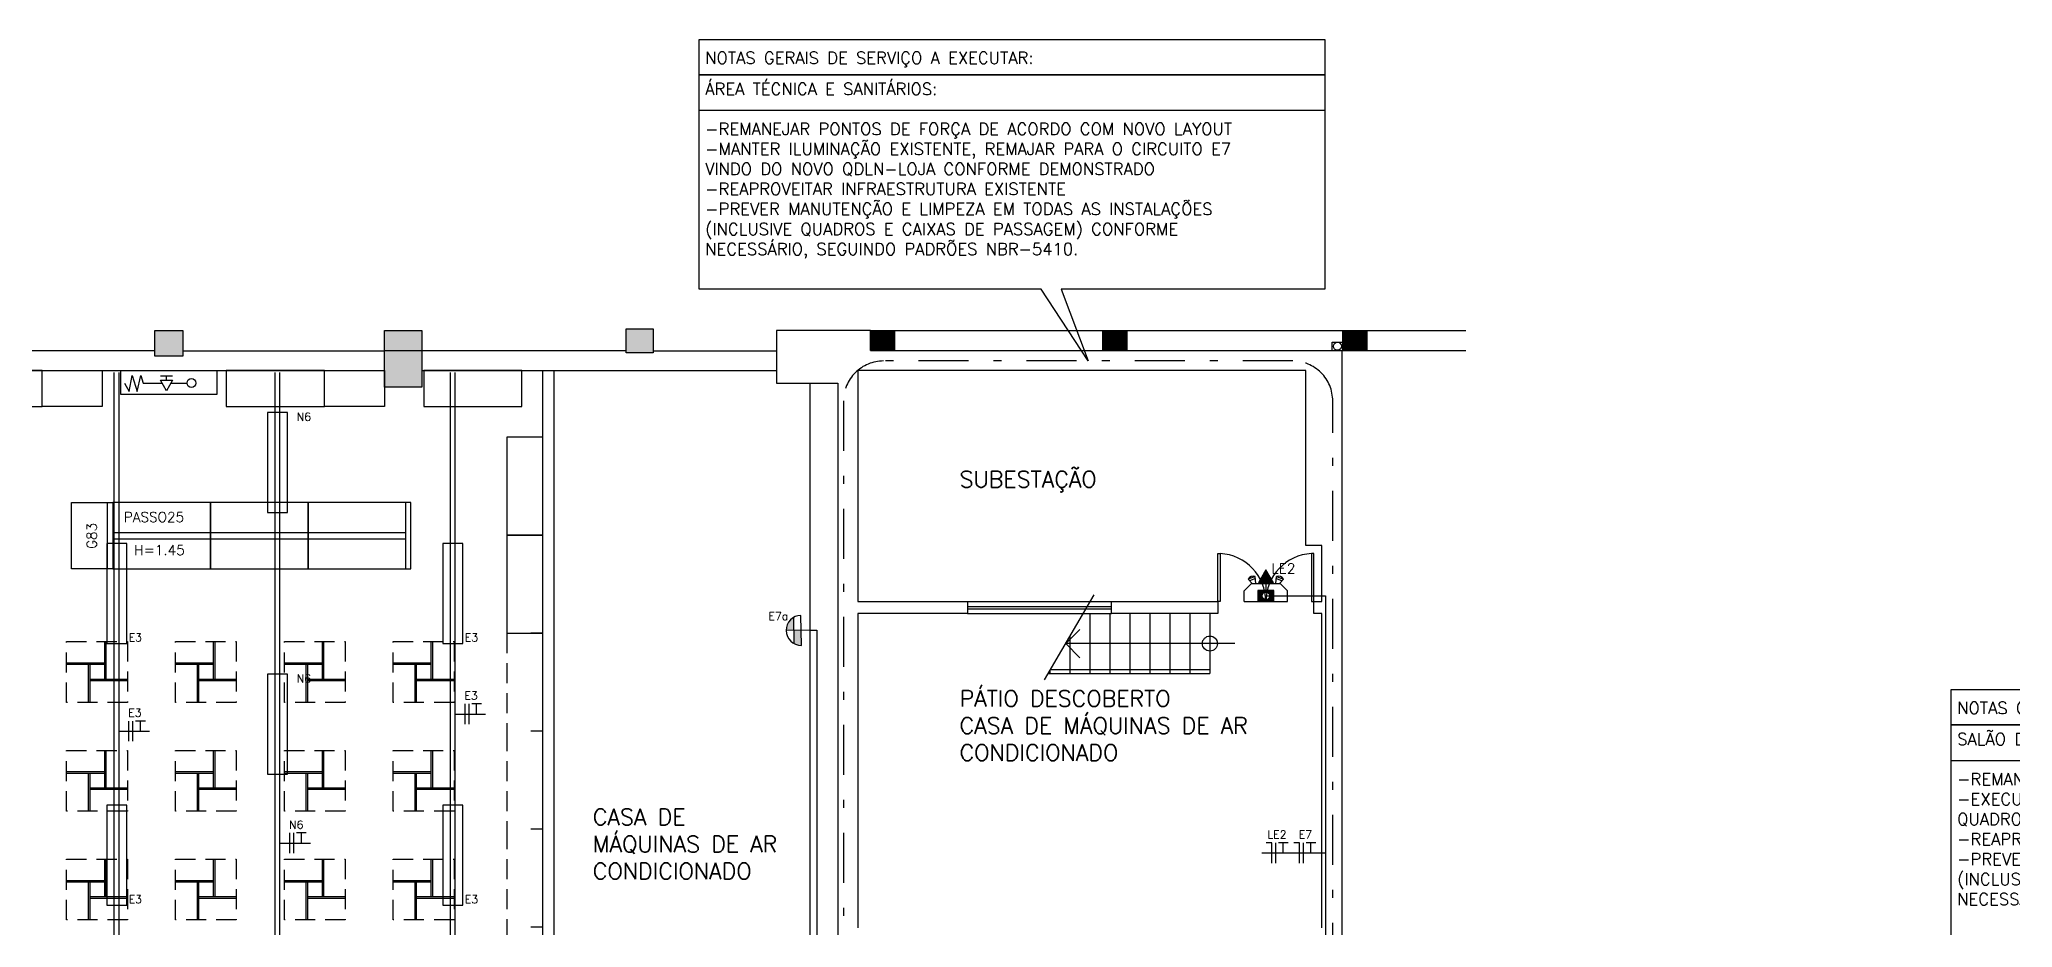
# Model space of a CAD drawing. Header units: metres. Extents: x -367 to 368, y -238 to 226.
# Drawn here: x 227.97 to 252.62, y 215.2 to 226.31 of the extents above; entities that cross this region are included whole.
import ezdxf
from ezdxf.enums import TextEntityAlignment as Align

# ---------------------------------------------------------------- set-up
doc = ezdxf.new("R2010")
doc.units = ezdxf.units.M
for name, pattern in [('BUR_BASE_R00$0$LA_BUR_CORTECC_R00$0$DASHDOT2', [0.5, 0.25, -0.125, 0, -0.125]), ('CONTINOUS', [0]), ('CONTINU', [0]), ('LA_BAU_BASES GERAIS_R00$0$LA_BAU_MERC_R01$0$HIDDEN', [0.375, 0.25, -0.125])]:
    doc.linetypes.add(name, pattern=pattern)
for name, color, linetype in [('A-SIMBELET', 10, 'Continuous'), ('ELE-ELÉTRICA', 160, 'Continuous'), ('ELETRODUTO', 3, 'Continuous'), ('FOLHA', 2, 'Continuous'), ('INCENDIO', 10, 'CONTINOUS'), ('LA_BAU_BASES GERAIS_R00$0$base', 253, 'Continuous'), ('LA_BAU_LUM TÉRREO_R02$0$ARQ-HAC-251', 251, 'Continuous'), ('LA_BAU_LUM TÉRREO_R02$0$ARQ-LUM', 2, 'Continuous')]:
    doc.layers.add(name, color=color, linetype=linetype)
doc.styles.add('LA_BAU_BASES GERAIS_R00$0$LA_BAU_MERC_R01$0$R40-125-RS', font='romans.shx', dxfattribs={"height": 0.1248})
doc.styles.add('LA_BAU_BASES GERAIS_R00$0$LA_BAU_MERC_R01$0$RS80', font='ROMANS', dxfattribs={"height": 0.18})
doc.styles.add('LA_BAU_BASES GERAIS_R00$0$R60-125-RS', font='romans.shx', dxfattribs={"height": 0.19})
doc.styles.add('LA_BAU_BASES GERAIS_R00$0$R80-100-RS', font='romans.shx', dxfattribs={"height": 0.203})
doc.styles.get("Standard").update_dxf_attribs({"font": 'romans.shx'})

# ---------------------------------------------------------------- blocks, each defined once
blk = doc.blocks.new('LA_BAU_BASES GERAIS_R00$0$LA_BAU_ALVENARIA TÉRREO_R01$0$JAN')
for p, q in [((0, -0.06), (1, -0.06)), ((0, -0.09), (1, -0.09))]:
    blk.add_line(p, q)
blk = doc.blocks.new('LA_BAU_BASES GERAIS_R00$0$LA_BAU_ALVENARIA TÉRREO_R01')
at = {"layer": 'LA_BAU_BASES GERAIS_R00$0$base', "linetype": 'Continuous'}
h = blk.add_hatch(color=256, dxfattribs=at)
h.dxf.hatch_style = 1
h.paths.add_polyline_path([(229.76, 222.67), (229.41, 222.67), (229.41, 222.35), (229.76, 222.35)])
h = blk.add_hatch(color=256, dxfattribs=at)
h.dxf.hatch_style = 1
h.paths.add_polyline_path([(232.75, 222.67), (232.28, 222.67), (232.28, 222.42), (232.75, 222.42)])
h = blk.add_hatch(color=256, dxfattribs=at)
h.dxf.hatch_style = 1
h.paths.add_polyline_path([(235.64, 222.69), (235.3, 222.69), (235.3, 222.39), (235.64, 222.39)])
h = blk.add_hatch(color=256, dxfattribs=at)
h.dxf.hatch_style = 1
h.paths.add_polyline_path([(238.655, 222.67), (238.355, 222.67), (238.355, 222.42), (238.655, 222.42)])
h = blk.add_hatch(color=256, dxfattribs=at)
h.dxf.hatch_style = 1
h.paths.add_polyline_path([(241.555, 222.67), (241.255, 222.67), (241.255, 222.42), (241.555, 222.42)])
h = blk.add_hatch(color=256, dxfattribs=at)
h.dxf.hatch_style = 1
h.paths.add_polyline_path([(244.555, 222.67), (244.255, 222.67), (244.255, 222.42), (244.555, 222.42)])
h = blk.add_hatch(color=256, dxfattribs=at)
h.dxf.hatch_style = 1
h.paths.add_polyline_path([(232.75, 222.42), (232.28, 222.42), (232.28, 221.96), (232.75, 221.96)])
for p, q in [((232.28, 222.67), (232.75, 222.67)), ((232.28, 221.96), (232.28, 222.67)), ((232.75, 222.67), (232.75, 221.96)), ((238.355, 222.67), (237.18, 222.67)), ((237.18, 222.67), (237.18, 222.01)), ((238.355, 222.67), (238.655, 222.67)), ((238.355, 222.42), (238.355, 222.67)), ((238.655, 222.67), (244.28, 222.67)), ((238.655, 222.67), (238.655, 222.42)), ((241.255, 222.67), (241.555, 222.67)), ((241.255, 222.42), (241.255, 222.67)), ((241.555, 222.67), (241.555, 222.42)), ((244.255, 222.67), (244.555, 222.67)), ((244.255, 222.42), (244.255, 222.67)), ((244.53, 222.67), (245.793, 222.67)), ((244.555, 222.67), (244.555, 222.42)), ((229.41, 222.415), (226.78, 222.415)), ((229.76, 222.415), (232.28, 222.415)), ((232.28, 222.42), (232.75, 222.42)), ((235.3, 222.415), (232.75, 222.415)), ((235.64, 222.415), (237.18, 222.415)), ((238.355, 222.42), (244.245, 222.42)), ((244.245, 222.42), (244.245, 210.9)), ((244.245, 222.42), (245.793, 222.42)), ((226.78, 222.17), (232.28, 222.17)), ((232.75, 222.17), (237.18, 222.17)), ((243.795, 222.17), (238.195, 222.17)), ((238.195, 222.17), (238.195, 219.28)), ((243.795, 219.98), (243.795, 222.17)), ((229.031, 222.011), (229.092, 221.905)), ((229.092, 221.905), (229.129, 222.107)), ((229.129, 222.107), (229.189, 221.905)), ((229.189, 221.905), (229.238, 222.107)), ((229.238, 222.107), (229.268, 222.012)), ((229.268, 222.012), (229.501, 222.012)), ((229.481, 222.102), (229.632, 222.102)), ((229.556, 222.047), (229.556, 222.102)), ((229.611, 222.012), (229.814, 222.012)), ((232.75, 221.96), (232.28, 221.96)), ((237.18, 222.01), (237.945, 222.01)), ((237.6, 211.35), (237.6, 222.01)), ((237.945, 222.01), (237.945, 211.35)), ((243.995, 219.98), (243.795, 219.98)), ((243.995, 219.28), (243.995, 219.98)), ((238.195, 219.28), (239.565, 219.28)), ((239.565, 219.28), (241.365, 219.28)), ((239.565, 219.28), (239.565, 219.13)), ((240.529, 218.3), (241.147, 219.363)), ((243.895, 219.13), (243.895, 219.28)), ((243.895, 219.28), (243.995, 219.28)), ((239.565, 219.13), (238.195, 219.13)), ((238.195, 219.13), (238.195, 215.2)), ((239.565, 219.13), (241.365, 219.13)), ((241.095, 219.13), (241.095, 218.38)), ((241.345, 219.13), (241.345, 218.38)), ((241.595, 219.13), (241.595, 218.38)), ((241.845, 219.13), (241.845, 218.38)), ((242.095, 219.13), (242.095, 218.38)), ((242.345, 219.13), (242.345, 218.38)), ((242.595, 219.13), (242.595, 218.38)), ((243.995, 219.13), (243.895, 219.13)), ((243.995, 215.2), (243.995, 219.13)), ((240.845, 218.843), (240.845, 218.38)), ((240.604, 218.43), (242.595, 218.43)), ((240.575, 218.38), (242.595, 218.38)), ((240.595, 218.414), (240.595, 218.38))]:
    blk.add_line(p, q, dxfattribs=at)
for points in [[(229.76, 222.67), (229.76, 222.35), (229.41, 222.35), (229.41, 222.67)], [(235.3, 222.39), (235.3, 222.69), (235.64, 222.69), (235.64, 222.39)], [(228.987, 221.87), (228.987, 222.17), (230.187, 222.17), (230.187, 221.87)], [(229.481, 222.047), (229.632, 222.047), (229.556, 221.916)], [(242.693, 219.88), (242.723, 219.88), (242.723, 219.28), (242.693, 219.28)], [(243.895, 219.88), (243.865, 219.88), (243.865, 219.28), (243.895, 219.28)], [(241.365, 219.13), (241.365, 219.28), (242.695, 219.28), (242.695, 219.13)]]:
    blk.add_lwpolyline(points, close=True, dxfattribs=at)
for points in [[(244.123, 222.42), (244.123, 222.522), (244.255, 222.522)], [(235.12, 211.35), (234.26, 211.35), (234.26, 222.17)], [(235.12, 211.49), (234.4, 211.49), (234.4, 222.17)]]:
    blk.add_lwpolyline(points, dxfattribs=at)
for centre, radius in [((244.189, 222.472), 0.05), ((229.869, 222.012), 0.0549)]:
    blk.add_circle(centre, radius, dxfattribs=at)
for centre, start, end in [((242.693, 219.28), 0, 87.1376), ((243.895, 219.28), 92.8624, 180)]:
    blk.add_arc(centre, 0.601, start, end, dxfattribs=at)
at = {"layer": 'LA_BAU_BASES GERAIS_R00$0$base', "linetype": 'Continuous', "xscale": 1.8, "zscale": 1.8}
blk.add_blockref('LA_BAU_BASES GERAIS_R00$0$LA_BAU_ALVENARIA TÉRREO_R01$0$JAN', (239.565, 219.28), dxfattribs=at)
blk = doc.blocks.new('LA_BAU_BASES GERAIS_R00$0$LA_BAU_MERC_R01')
at = {"layer": 'LA_BAU_BASES GERAIS_R00$0$base'}
for p, q in [((228.005, 222.17), (226.78, 222.17)), ((228.005, 221.72), (228.005, 222.17)), ((228.005, 222.17), (228.755, 222.17)), ((228.005, 221.72), (228.005, 222.17)), ((228.755, 222.17), (228.755, 221.72)), ((230.305, 222.17), (230.305, 221.72)), ((231.53, 222.17), (230.305, 222.17)), ((231.53, 221.72), (231.53, 222.17)), ((231.53, 222.17), (232.28, 222.17)), ((231.53, 221.72), (231.53, 222.17)), ((232.28, 222.17), (232.28, 221.72)), ((232.774, 222.17), (232.774, 221.72)), ((233.999, 222.17), (232.774, 222.17)), ((233.999, 221.72), (233.999, 222.17)), ((226.78, 221.72), (228.005, 221.72)), ((228.755, 221.72), (228.005, 221.72)), ((230.305, 221.72), (231.53, 221.72)), ((232.28, 221.72), (231.53, 221.72)), ((232.774, 221.72), (233.999, 221.72)), ((234.26, 221.335), (233.81, 221.335)), ((233.81, 221.335), (233.81, 220.11)), ((234.26, 220.11), (234.26, 221.335)), ((228.886, 220.52), (228.886, 219.69)), ((230.106, 220.52), (228.886, 220.52)), ((230.106, 220.52), (230.106, 219.69)), ((231.326, 220.52), (230.106, 220.52)), ((230.106, 219.69), (230.106, 220.52)), ((231.326, 219.69), (231.326, 220.52)), ((231.326, 220.52), (231.326, 219.69)), ((232.546, 220.52), (231.326, 220.52)), ((232.546, 219.69), (232.546, 220.52)), ((228.886, 220.145), (230.106, 220.145)), ((228.886, 220.065), (230.106, 220.065)), ((230.106, 220.145), (231.326, 220.145)), ((230.106, 220.065), (231.326, 220.065)), ((231.326, 220.145), (232.546, 220.145)), ((231.326, 220.065), (232.546, 220.065)), ((233.81, 220.11), (234.26, 220.11)), ((234.26, 220.11), (233.81, 220.11)), ((233.81, 220.11), (233.81, 218.885)), ((234.26, 218.885), (234.26, 220.11)), ((228.886, 219.69), (230.106, 219.69)), ((230.106, 219.69), (231.326, 219.69)), ((231.326, 219.69), (232.546, 219.69)), ((233.81, 218.885), (234.26, 218.885)), ((234.26, 218.885), (234.11, 218.885)), ((234.26, 217.66), (234.26, 218.885)), ((234.26, 217.66), (234.11, 217.66)), ((234.26, 217.66), (234.11, 217.66)), ((234.26, 216.435), (234.26, 217.66)), ((234.26, 216.435), (234.11, 216.435)), ((234.26, 216.435), (234.11, 216.435)), ((234.26, 215.21), (234.26, 216.435)), ((234.26, 215.21), (234.11, 215.21)), ((234.26, 215.21), (234.11, 215.21)), ((234.26, 213.985), (234.26, 215.21))]:
    blk.add_line(p, q, dxfattribs=at)
at = {"layer": 'LA_BAU_BASES GERAIS_R00$0$base', "linetype": 'Continuous'}
for p, q in [((228.372, 220.52), (228.886, 220.52)), ((228.372, 219.69), (228.372, 220.52)), ((228.822, 219.69), (228.822, 220.52)), ((232.61, 220.52), (232.546, 220.52)), ((232.61, 219.69), (232.61, 220.52)), ((228.886, 219.69), (228.372, 219.69)), ((232.546, 219.69), (232.61, 219.69)), ((228.782, 218.78), (228.782, 218.308)), ((228.801, 218.78), (228.801, 218.308)), ((230.142, 218.78), (230.142, 218.308)), ((230.161, 218.78), (230.161, 218.308)), ((231.502, 218.78), (231.502, 218.308)), ((231.521, 218.78), (231.521, 218.308)), ((232.862, 218.78), (232.862, 218.308)), ((232.881, 218.78), (232.881, 218.308)), ((228.782, 218.511), (228.31, 218.511)), ((228.782, 218.492), (228.31, 218.492)), ((228.579, 218.492), (228.579, 218.02)), ((228.598, 218.492), (228.598, 218.02)), ((230.142, 218.511), (229.67, 218.511)), ((230.142, 218.492), (229.67, 218.492)), ((229.939, 218.492), (229.939, 218.02)), ((229.958, 218.492), (229.958, 218.02)), ((231.502, 218.511), (231.03, 218.511)), ((231.502, 218.492), (231.03, 218.492)), ((231.299, 218.492), (231.299, 218.02)), ((231.318, 218.492), (231.318, 218.02)), ((232.862, 218.511), (232.39, 218.511)), ((232.862, 218.492), (232.39, 218.492)), ((232.659, 218.492), (232.659, 218.02)), ((232.678, 218.492), (232.678, 218.02)), ((229.07, 218.308), (228.598, 218.308)), ((229.07, 218.289), (228.598, 218.289)), ((230.43, 218.308), (229.958, 218.308)), ((230.43, 218.289), (229.958, 218.289)), ((231.79, 218.308), (231.318, 218.308)), ((231.79, 218.289), (231.318, 218.289)), ((233.15, 218.308), (232.678, 218.308)), ((233.15, 218.289), (232.678, 218.289)), ((228.782, 217.42), (228.782, 216.948)), ((228.801, 217.42), (228.801, 216.948)), ((230.142, 217.42), (230.142, 216.948)), ((230.161, 217.42), (230.161, 216.948)), ((231.502, 217.42), (231.502, 216.948)), ((231.521, 217.42), (231.521, 216.948)), ((232.862, 217.42), (232.862, 216.948)), ((232.881, 217.42), (232.881, 216.948)), ((228.782, 217.151), (228.31, 217.151)), ((228.782, 217.132), (228.31, 217.132)), ((228.579, 217.132), (228.579, 216.66)), ((228.598, 217.132), (228.598, 216.66)), ((230.142, 217.151), (229.67, 217.151)), ((230.142, 217.132), (229.67, 217.132)), ((229.939, 217.132), (229.939, 216.66)), ((229.958, 217.132), (229.958, 216.66)), ((231.502, 217.151), (231.03, 217.151)), ((231.502, 217.132), (231.03, 217.132)), ((231.299, 217.132), (231.299, 216.66)), ((231.318, 217.132), (231.318, 216.66)), ((232.862, 217.151), (232.39, 217.151)), ((232.862, 217.132), (232.39, 217.132)), ((232.659, 217.132), (232.659, 216.66)), ((232.678, 217.132), (232.678, 216.66)), ((229.07, 216.948), (228.598, 216.948)), ((229.07, 216.929), (228.598, 216.929)), ((230.43, 216.948), (229.958, 216.948)), ((230.43, 216.929), (229.958, 216.929)), ((231.79, 216.948), (231.318, 216.948)), ((231.79, 216.929), (231.318, 216.929)), ((233.15, 216.948), (232.678, 216.948)), ((233.15, 216.929), (232.678, 216.929)), ((228.782, 216.06), (228.782, 215.588)), ((228.801, 216.06), (228.801, 215.588)), ((230.142, 216.06), (230.142, 215.588)), ((230.161, 216.06), (230.161, 215.588)), ((231.502, 216.06), (231.502, 215.588)), ((231.521, 216.06), (231.521, 215.588)), ((232.862, 216.06), (232.862, 215.588)), ((232.881, 216.06), (232.881, 215.588)), ((228.782, 215.791), (228.31, 215.791)), ((228.782, 215.772), (228.31, 215.772)), ((228.579, 215.772), (228.579, 215.3)), ((228.598, 215.772), (228.598, 215.3)), ((230.142, 215.791), (229.67, 215.791)), ((230.142, 215.772), (229.67, 215.772)), ((229.939, 215.772), (229.939, 215.3)), ((229.958, 215.772), (229.958, 215.3)), ((231.502, 215.791), (231.03, 215.791)), ((231.502, 215.772), (231.03, 215.772)), ((231.299, 215.772), (231.299, 215.3)), ((231.318, 215.772), (231.318, 215.3)), ((232.862, 215.791), (232.39, 215.791)), ((232.862, 215.772), (232.39, 215.772)), ((232.659, 215.772), (232.659, 215.3)), ((232.678, 215.772), (232.678, 215.3)), ((229.07, 215.588), (228.598, 215.588)), ((229.07, 215.569), (228.598, 215.569)), ((230.43, 215.588), (229.958, 215.588)), ((230.43, 215.569), (229.958, 215.569)), ((231.79, 215.588), (231.318, 215.588)), ((231.79, 215.569), (231.318, 215.569)), ((233.15, 215.588), (232.678, 215.588)), ((233.15, 215.569), (232.678, 215.569))]:
    blk.add_line(p, q, dxfattribs=at)
at = {"layer": 'LA_BAU_BASES GERAIS_R00$0$base', "linetype": 'LA_BAU_BASES GERAIS_R00$0$LA_BAU_MERC_R01$0$HIDDEN'}
for p, q in [((228.31, 218.02), (228.31, 218.78)), ((228.31, 218.78), (229.07, 218.78)), ((229.07, 218.78), (229.07, 218.02)), ((229.67, 218.02), (229.67, 218.78)), ((229.67, 218.78), (230.43, 218.78)), ((230.43, 218.78), (230.43, 218.02)), ((231.03, 218.02), (231.03, 218.78)), ((231.03, 218.78), (231.79, 218.78)), ((231.79, 218.78), (231.79, 218.02)), ((232.39, 218.02), (232.39, 218.78)), ((232.39, 218.78), (233.15, 218.78)), ((233.15, 218.78), (233.15, 218.02)), ((233.81, 218.885), (233.81, 217.66)), ((229.07, 218.02), (228.31, 218.02)), ((230.43, 218.02), (229.67, 218.02)), ((231.79, 218.02), (231.03, 218.02)), ((233.15, 218.02), (232.39, 218.02)), ((233.81, 217.66), (233.81, 216.435)), ((228.31, 216.66), (228.31, 217.42)), ((228.31, 217.42), (229.07, 217.42)), ((229.07, 217.42), (229.07, 216.66)), ((229.67, 216.66), (229.67, 217.42)), ((229.67, 217.42), (230.43, 217.42)), ((230.43, 217.42), (230.43, 216.66)), ((231.03, 216.66), (231.03, 217.42)), ((231.03, 217.42), (231.79, 217.42)), ((231.79, 217.42), (231.79, 216.66)), ((232.39, 216.66), (232.39, 217.42)), ((232.39, 217.42), (233.15, 217.42)), ((233.15, 217.42), (233.15, 216.66)), ((229.07, 216.66), (228.31, 216.66)), ((230.43, 216.66), (229.67, 216.66)), ((231.79, 216.66), (231.03, 216.66)), ((233.15, 216.66), (232.39, 216.66)), ((233.81, 216.435), (233.81, 215.21)), ((228.31, 215.3), (228.31, 216.06)), ((228.31, 216.06), (229.07, 216.06)), ((229.07, 216.06), (229.07, 215.3)), ((229.67, 215.3), (229.67, 216.06)), ((229.67, 216.06), (230.43, 216.06)), ((230.43, 216.06), (230.43, 215.3)), ((231.03, 215.3), (231.03, 216.06)), ((231.03, 216.06), (231.79, 216.06)), ((231.79, 216.06), (231.79, 215.3)), ((232.39, 215.3), (232.39, 216.06)), ((232.39, 216.06), (233.15, 216.06)), ((233.15, 216.06), (233.15, 215.3)), ((229.07, 215.3), (228.31, 215.3)), ((230.43, 215.3), (229.67, 215.3)), ((231.79, 215.3), (231.03, 215.3)), ((233.15, 215.3), (232.39, 215.3)), ((233.81, 215.21), (233.81, 213.985))]:
    blk.add_line(p, q, dxfattribs=at)
at = {"layer": 'LA_BAU_BASES GERAIS_R00$0$base', "style": 'LA_BAU_BASES GERAIS_R00$0$LA_BAU_MERC_R01$0$R40-125-RS'}
for s, rotation, p in [('G83', 90, (228.686, 219.938)), ('PASSO25', 359.9999, (229.024, 220.274)), ('H=1.45', 359.9999, (229.155, 219.862))]:
    blk.add_text(s, height=0.1248, rotation=rotation, dxfattribs=at).set_placement(p)
at = {"layer": 'LA_BAU_BASES GERAIS_R00$0$base', "text_generation_flag": 4}
for tag, height, rotation, style, p in [('CD H=1.45', 0.12, 180, 'LA_BAU_BASES GERAIS_R00$0$LA_BAU_MERC_R01$0$RS80', (261.738, 205.549)), ('CD H=1.45', 0.12, 180, 'LA_BAU_BASES GERAIS_R00$0$LA_BAU_MERC_R01$0$RS80', (262.989, 205.549)), ('CD H=2.25', 0.125, 270, 'LA_BAU_BASES GERAIS_R00$0$LA_BAU_MERC_R01$0$R40-125-RS', (266.17, 203.663)), ('CD H=1.45', 0.12, 180, 'LA_BAU_BASES GERAIS_R00$0$LA_BAU_MERC_R01$0$RS80', (261.354, 202.826)), ('CD H=1.45', 0.12, 180, 'LA_BAU_BASES GERAIS_R00$0$LA_BAU_MERC_R01$0$RS80', (262.605, 202.826)), ('CD H=1.45', 0.12, 180, 'LA_BAU_BASES GERAIS_R00$0$LA_BAU_MERC_R01$0$RS80', (263.857, 202.826)), ('CD H=1.45', 0.12, 180, 'LA_BAU_BASES GERAIS_R00$0$LA_BAU_MERC_R01$0$RS80', (265.108, 202.826))]:
    blk.add_attdef(tag, text='', height=height, rotation=rotation, dxfattribs=dict(at, style=style)).set_placement(p, align=Align.MIDDLE)
at = {"layer": 'LA_BAU_BASES GERAIS_R00$0$base', "style": 'LA_BAU_BASES GERAIS_R00$0$LA_BAU_MERC_R01$0$RS80', "text_generation_flag": 4}
for p in [(261.764, 204.896), (263.015, 204.896)]:
    blk.add_attdef('CD H=1.45', text='', height=0.12, dxfattribs=at).set_placement(p, align=Align.MIDDLE)
at = {"layer": 'LA_BAU_BASES GERAIS_R00$0$base', "style": 'LA_BAU_BASES GERAIS_R00$0$LA_BAU_MERC_R01$0$R40-125-RS'}
for p in [(246.243, 203.098), (247.393, 203.098), (248.543, 203.098), (249.693, 203.098), (250.843, 203.098), (246.243, 202.318), (247.393, 202.318), (248.543, 202.318), (249.693, 202.318), (250.843, 202.318)]:
    blk.add_attdef('TIPO', text='', height=0.125, rotation=180, dxfattribs=at).set_placement(p, align=Align.MIDDLE)
blk = doc.blocks.new('LA_BAU_BASES GERAIS_R00')
at = {"layer": 'LA_BAU_BASES GERAIS_R00$0$base'}
blk.add_line((242.907, 218.755), (240.794, 218.755), dxfattribs=at)
blk.add_lwpolyline([(240.97, 218.932), (240.794, 218.755), (240.97, 218.578)], dxfattribs=at)
blk.add_circle((242.595, 218.755), 0.0938, dxfattribs=at)
for name in ['LA_BAU_BASES GERAIS_R00$0$LA_BAU_MERC_R01', 'LA_BAU_BASES GERAIS_R00$0$LA_BAU_ALVENARIA TÉRREO_R01']:
    blk.add_blockref(name, (0, 0), dxfattribs=at)
at = {"layer": 'LA_BAU_BASES GERAIS_R00$0$base', "char_height": 0.203, "attachment_point": 1, "style": 'LA_BAU_BASES GERAIS_R00$0$R80-100-RS'}
for s, insert, width in [('SUBESTAÇÃO', (239.467, 220.91), 2.64452), ('PÁTIO DESCOBERTO\\PCASA DE MÁQUINAS DE AR CONDICIONADO', (239.467, 218.17), 4.40463), ('CASA DE MÁQUINAS DE AR CONDICIONADO', (234.885, 216.689), 2.64452)]:
    blk.add_mtext(s, dxfattribs=dict(at, insert=insert, width=width))
at = {"layer": 'LA_BAU_BASES GERAIS_R00$0$base', "style": 'LA_BAU_BASES GERAIS_R00$0$R60-125-RS'}
for p in [(242.782, 218.919), (358.637, 192.964)]:
    blk.add_attdef('S', text='', height=0.19, rotation=90, dxfattribs=at).set_placement(p, align=Align.MIDDLE_CENTER)
at = {"layer": 'LA_BAU_BASES GERAIS_R00$0$base', "style": 'LA_BAU_BASES GERAIS_R00$0$R80-100-RS'}
blk.add_attdef('ACESSO', text='', height=0.203, dxfattribs=at).set_placement((365.922, 191.987), align=Align.TOP_CENTER)
at = {"layer": 'LA_BAU_BASES GERAIS_R00$0$base', "style": 'LA_BAU_BASES GERAIS_R00$0$R60-125-RS'}
blk.add_attdef('S', text='', height=0.19, dxfattribs=at).set_placement((266.114, 180.913), align=Align.MIDDLE_CENTER)
blk = doc.blocks.new('A$C716F59AC')
h = blk.add_hatch(color=7)
h.paths.add_polyline_path([(-29.356, 40.978), (-29.45, 40.977, -0.267949), (-29.358, 41.141)])
h.paths.add_polyline_path([(-29.356, 40.978), (-29.262, 40.98), (-29.26, 40.792, -0.131652), (-29.354, 40.816)])
at = {"color": 7}
for p, q in [((-29.15, 40.981), (-29.45, 40.977)), ((-29.358, 41.141), (-29.354, 40.816)), ((-29.26, 40.792), (-29.265, 41.167))]:
    blk.add_line(p, q, dxfattribs=at)
blk.add_arc((-29.262, 40.98), 0.188, 90.7851, 270.7851, dxfattribs=at)
at = {"layer": 'LA_BAU_LUM TÉRREO_R02$0$ARQ-HAC-251', "color": 160}
for p, q in [((-37.845, 23.699), (-37.845, 44.205)), ((-37.785, 23.759), (-37.785, 44.205)), ((-35.835, 24.175), (-35.835, 44.205)), ((-35.775, 24.175), (-35.775, 44.205)), ((-33.645, 24.175), (-33.645, 44.205)), ((-33.585, 24.175), (-33.585, 44.205)), ((-33.585, 27.648), (-33.585, 44.205))]:
    blk.add_line(p, q, dxfattribs=at)
at = {"layer": 'LA_BAU_LUM TÉRREO_R02$0$ARQ-HAC-251'}
blk.add_line((-37.785, 27.648), (-37.785, 44.205), dxfattribs=at)
at = {"layer": 'LA_BAU_LUM TÉRREO_R02$0$ARQ-LUM', "color": 7}
for points in [[(-35.68, 42.455), (-35.68, 43.705), (-35.93, 43.705), (-35.93, 42.455)], [(-35.68, 42.455), (-35.68, 43.705), (-35.93, 43.705), (-35.93, 42.455)], [(-37.69, 40.818), (-37.69, 42.068), (-37.94, 42.068), (-37.94, 40.818)], [(-37.69, 40.818), (-37.69, 42.068), (-37.94, 42.068), (-37.94, 40.818)], [(-33.49, 40.818), (-33.49, 42.068), (-33.74, 42.068), (-33.74, 40.818)], [(-33.49, 40.818), (-33.49, 42.068), (-33.74, 42.068), (-33.74, 40.818)], [(-35.68, 39.181), (-35.68, 40.431), (-35.93, 40.431), (-35.93, 39.181)], [(-35.68, 39.181), (-35.68, 40.431), (-35.93, 40.431), (-35.93, 39.181)], [(-37.69, 37.544), (-37.69, 38.794), (-37.94, 38.794), (-37.94, 37.544)], [(-37.69, 37.544), (-37.69, 38.794), (-37.94, 38.794), (-37.94, 37.544)], [(-33.49, 37.544), (-33.49, 38.794), (-33.74, 38.794), (-33.74, 37.544)], [(-33.49, 37.544), (-33.49, 38.794), (-33.74, 38.794), (-33.74, 37.544)]]:
    blk.add_lwpolyline(points, close=True, dxfattribs=at)
for points in [[(-37.69, 41.818), (-37.69, 42.068), (-37.94, 42.068), (-37.69, 41.818)], [(-33.49, 41.818), (-33.49, 42.068), (-33.74, 42.068), (-33.49, 41.818)], [(-37.69, 38.544), (-37.69, 38.794), (-37.94, 38.794), (-37.69, 38.544)], [(-33.49, 38.544), (-33.49, 38.794), (-33.74, 38.794), (-33.49, 38.544)]]:
    blk.add_solid(points, dxfattribs=at)
blk = doc.blocks.new('LUMINAUTO2')
at = {"layer": 'ELE-ELÉTRICA', "color": 10}
for p, q in [((0, 0.6), (0.15, 0.6)), ((0, 0.6), (0, 0)), ((0.25, 0.5), (0.15, 0.6)), ((0.25, 0.49), (0.313, 0.545)), ((0.25, 0.5), (0.25, 0.1)), ((0.25, 0.44), (0.35, 0.449)), ((0.322, 0.446), (0.29, 0.525)), ((0.35, 0.449), (0.313, 0.545)), ((0, 0), (0.15, 0)), ((0.15, 0), (0.25, 0.1)), ((0.25, 0.16), (0.35, 0.151)), ((0.25, 0.11), (0.313, 0.055)), ((0.322, 0.154), (0.29, 0.075)), ((0.35, 0.151), (0.313, 0.055))]:
    blk.add_line(p, q, dxfattribs=at)
for centre, start, end in [((0.279, 0.477), 338.3745, 63.8142), ((0.279, 0.123), 296.1858, 21.6255)]:
    blk.add_arc(centre, 0.0759, start, end, dxfattribs=at)
blk = doc.blocks.new('TOM-ALTA')
at = {"layer": 'ELE-ELÉTRICA', "color": 10}
blk.add_line((0.125, 0), (0, 0), dxfattribs=at)
blk.add_lwpolyline([(0.125, 0.125), (0.125, -0.125), (0.342, 0)], close=True, dxfattribs=at)
blk.add_solid([(0.125, 0.125), (0.125, -0.125), (0.342, 0)], dxfattribs=at)
blk = doc.blocks.new('CD')
at = {"color": 10}
blk.add_lwpolyline([(0.15, 0.108), (0, 0.108), (0, -0.108), (0.15, -0.108)], close=True, dxfattribs=at)
blk.add_circle((0.075, 0), 0.0507, dxfattribs=at)
at = {"color": 10, "linetype": 'Continuous'}
for points in [[(0.024, 0), (0, 0.108), (0, -0.108)], [(0.025, 0.009), (0, 0.108), (0.024, 0)], [(0.027, 0.017), (0, 0.108), (0.025, 0.009)], [(0.031, 0.025), (0, 0.108), (0.027, 0.017)], [(0.036, 0.033), (0, 0.108), (0.031, 0.025)], [(0.042, 0.039), (0, 0.108), (0.036, 0.033)], [(0.05, 0.044), (0, 0.108), (0.042, 0.039)], [(0.058, 0.048), (0, 0.108), (0.05, 0.044)], [(0.066, 0.05), (0, 0.108), (0.058, 0.048)], [(0.075, 0.051), (0, 0.108), (0.066, 0.05)], [(0.084, 0.05), (0, 0.108), (0.075, 0.051)], [(0.092, 0.048), (0, 0.108), (0.084, 0.05)], [(0.1, 0.044), (0, 0.108), (0.092, 0.048)], [(0.15, 0.108), (0, 0.108), (0.1, 0.044)], [(0.15, 0.108), (0.1, 0.044), (0.108, 0.039)], [(0.15, 0.108), (0.108, 0.039), (0.114, 0.033)], [(0.15, 0.108), (0.114, 0.033), (0.119, 0.025)], [(0.15, 0.108), (0.119, 0.025), (0.123, 0.017)], [(0.15, 0.108), (0.123, 0.017), (0.125, 0.009)], [(0.15, 0.108), (0.125, 0.009), (0.126, 0)], [(0.15, 0.108), (0.126, 0), (0.15, -0.108)], [(0.025, -0.009), (0.024, 0), (0, -0.108)], [(0.027, -0.017), (0.025, -0.009), (0, -0.108)], [(0.031, -0.025), (0.027, -0.017), (0, -0.108)], [(0.036, -0.033), (0.031, -0.025), (0, -0.108)], [(0.042, -0.039), (0.036, -0.033), (0, -0.108)], [(0.05, -0.044), (0.042, -0.039), (0, -0.108)], [(0.058, -0.048), (0.05, -0.044), (0, -0.108)], [(0.1, -0.044), (0.092, -0.048), (0, -0.108)], [(0.15, -0.108), (0.1, -0.044), (0, -0.108)], [(0.066, -0.05), (0.058, -0.048), (0, -0.108)], [(0.092, -0.048), (0.084, -0.05), (0, -0.108)], [(0.075, -0.051), (0.066, -0.05), (0, -0.108)], [(0.084, -0.05), (0.075, -0.051), (0, -0.108)], [(0.15, -0.108), (0.108, -0.039), (0.1, -0.044)], [(0.15, -0.108), (0.114, -0.033), (0.108, -0.039)], [(0.15, -0.108), (0.119, -0.025), (0.114, -0.033)], [(0.15, -0.108), (0.123, -0.017), (0.119, -0.025)], [(0.15, -0.108), (0.125, -0.009), (0.123, -0.017)], [(0.15, -0.108), (0.126, 0), (0.125, -0.009)]]:
    blk.add_solid(points, dxfattribs=at)
blk = doc.blocks.new('A$C014F47B6')
at = {"layer": 'INCENDIO'}
for name, p, xscale, yscale, zscale, rotation in [('LUMINAUTO2', (-24.117, 8.38), 0.9000000000000341, 0.9000000000000057, 0.9000000000000523, 90), ('TOM-ALTA', (-24.387, 8.52), 0.7499999999999147, 0.75, 0.749999999999949, 90.00000000009986)]:
    blk.add_blockref(name, p, dxfattribs=dict(at, xscale=xscale, yscale=yscale, zscale=zscale, rotation=rotation))
at = {"layer": 'INCENDIO', "color": 10, "xscale": 0.9374999999998409, "yscale": 0.9374999999998579, "zscale": 0.9374999999998409, "rotation": 89.99985175967367}
blk.add_blockref('CD', (-24.387, 8.38), dxfattribs=at)

msp = doc.modelspace()

# ---------------------------------------------------------------- linework, layer by layer
at = {"color": 160}
for p, q in [((243.294, 219.35), (244.039, 219.35)), ((244.039, 219.35), (244.039, 211.62)), ((237.6, 218.921), (237.682, 218.921)), ((237.682, 218.921), (237.682, 212.026))]:
    msp.add_line(p, q, dxfattribs=at)
at = {"layer": 'ELE-ELÉTRICA', "color": 20}
for p, q in [((233.288, 217.747, 0), (233.288, 218, 0)), ((233.338, 217.747, 0), (233.338, 218, 0)), ((229.088, 217.534, 0), (229.088, 217.787, 0)), ((229.138, 217.534, 0), (229.138, 217.787, 0)), ((231.098, 216.134, 0), (231.098, 216.388, 0)), ((231.148, 216.134, 0), (231.148, 216.388, 0)), ((243.367, 216.266), (243.298, 216.266)), ((243.367, 216.012), (243.367, 216.266)), ((243.417, 216.012), (243.417, 216.266)), ((243.713, 216.266), (243.643, 216.266)), ((243.713, 216.012), (243.713, 216.266)), ((243.763, 216.012), (243.763, 216.266))]:
    msp.add_line(p, q, dxfattribs=at)
at = {"layer": 'ELE-ELÉTRICA', "color": 20, "linetype": 'Continuous'}
for p, q in [((233.494, 218, 0), (233.372, 218, 0)), ((233.433, 217.874, 0), (233.433, 218, 0)), ((229.294, 217.787, 0), (229.172, 217.787, 0)), ((229.233, 217.66, 0), (229.233, 217.787, 0)), ((231.304, 216.388, 0), (231.182, 216.388, 0)), ((231.243, 216.261, 0), (231.243, 216.388, 0)), ((243.573, 216.266), (243.451, 216.266)), ((243.512, 216.139), (243.512, 216.266)), ((243.918, 216.266), (243.796, 216.266)), ((243.857, 216.139), (243.857, 216.266))]:
    msp.add_line(p, q, dxfattribs=at)
at = {"layer": 'ELE-ELÉTRICA', "color": 2}
for p, q in [((233.165, 217.874, 0), (233.545, 217.874, 0)), ((228.965, 217.66, 0), (229.345, 217.66, 0)), ((230.975, 216.261, 0), (231.355, 216.261, 0)), ((243.244, 216.139), (243.624, 216.139)), ((243.589, 216.139), (244.039, 216.139))]:
    msp.add_line(p, q, dxfattribs=at)
at = {"layer": 'ELE-ELÉTRICA', "color": 3, "linetype": 'BUR_BASE_R00$0$LA_BUR_CORTECC_R00$0$DASHDOT2', "ltscale": 2.5}
msp.add_lwpolyline([(238.517, 211.441), (243.63, 211.441, 0.414214), (244.13, 211.941), (244.13, 221.788, 0.414214), (243.63, 222.288), (238.517, 222.288, 0.414214), (238.017, 221.788), (238.017, 211.941, 0.414214)], format="xyb", close=True, dxfattribs=at)
at = {"layer": 'ELETRODUTO', "color": 7, "linetype": 'CONTINOUS', "ltscale": 0.5}
for p, q in [((241.074, 222.288), (240.487, 223.186)), ((240.735, 223.186), (241.074, 222.288))]:
    msp.add_line(p, q, dxfattribs=at)
for points in [[(240.487, 223.186), (236.214, 223.186), (236.214, 225.865), (244.031, 225.865)], [(239.754, 225.865), (244.031, 225.865), (244.031, 223.186), (240.735, 223.186)]]:
    msp.add_lwpolyline(points, dxfattribs=at)
at = {"layer": 'FOLHA', "color": 7, "linetype": 'CONTINU', "ltscale": 2}
for p, q in [((236.214, 225.422), (244.031, 225.422)), ((251.857, 217.295), (259.673, 217.295))]:
    msp.add_line(p, q, dxfattribs=at)
for points in [[(244.031, 225.865), (236.214, 225.865), (236.214, 226.307), (244.031, 226.307)], [(259.673, 217.738), (251.856, 217.738), (251.856, 218.18), (259.673, 218.18)]]:
    msp.add_lwpolyline(points, close=True, dxfattribs=at)
msp.add_lwpolyline([(256.129, 214.951), (251.857, 214.951), (251.856, 217.738), (259.674, 217.738)], dxfattribs=at)

# ---------------------------------------------------------------- block references
at = {"color": 160}
msp.add_blockref('A$C716F59AC', (266.75, 177.94, 0), dxfattribs=at)
at = {"layer": 'ELE-ELÉTRICA', "color": 160}
msp.add_blockref('LA_BAU_BASES GERAIS_R00', (0, 0), dxfattribs=at)
at = {"layer": 'INCENDIO', "color": 160}
msp.add_blockref('A$C014F47B6', (267.681, 210.9), dxfattribs=at)

# ---------------------------------------------------------------- texts
at = {"layer": 'A-SIMBELET'}
for s, p in [('N6', (231.274, 221.541, 0)), ('E7a', (237.203, 219.048)), ('E3', (229.168, 218.782, 0)), ('E3', (233.368, 218.782, 0)), ('N6', (231.274, 218.267, 0)), ('E3', (229.168, 215.508, 0)), ('E3', (233.368, 215.508, 0))]:
    msp.add_text(s, height=0.1, dxfattribs=at).set_placement(p, align=Align.CENTER)
at = {"layer": 'ELE-ELÉTRICA', "color": 20}
for s, p in [('E3', (229.079, 217.84, 0)), ('E3', (233.279, 218.054, 0)), ('N6', (231.089, 216.441, 0)), ('LE2', (243.312, 216.319)), ('E7', (243.704, 216.319))]:
    msp.add_text(s, height=0.1, dxfattribs=at).set_placement(p)
at = {"layer": 'FOLHA', "color": 7, "linetype": 'CONTINU', "ltscale": 2, "char_height": 0.15, "width": 7.73956, "attachment_point": 1}
for insert in [(236.289, 226.152), (251.932, 218.025)]:
    msp.add_mtext('NOTAS GERAIS DE SERVIÇO A EXECUTAR:', dxfattribs=dict(at, insert=insert))
at = {"layer": 'FOLHA', "color": 1, "linetype": 'CONTINU', "ltscale": 2, "char_height": 0.15, "width": 7.73956, "attachment_point": 1}
for s, insert in [('ÁREA TÉCNICA E SANITÁRIOS:\\P\\P-REMANEJAR PONTOS DE FORÇA DE ACORDO COM NOVO LAYOUT\\P-MANTER ILUMINAÇÃO EXISTENTE, REMAJAR PARA O CIRCUITO E7 VINDO DO NOVO QDLN-LOJA CONFORME DEMONSTRADO\\P-REAPROVEITAR INFRAESTRUTURA EXISTENTE \\P-PREVER MANUTENÇÃO E LIMPEZA EM TODAS AS INSTALAÇÕES (INCLUSIVE QUADROS E CAIXAS DE PASSAGEM) CONFORME NECESSÁRIO, SEGUINDO PADRÕES NBR-5410.', (236.289, 225.763)), ('SALÃO DE VENDAS:\\P\\P-REMANEJAR PONTOS DE FORÇA DE ACORDO COM NOVO LAYOUT\\P-EXECUTAR PROJETO DE ILUMINAÇÃO NOVA, ALIMENTADA PELOS QUADROS NOVOS QDLN E QDLE CONFORME DEMONSTRADO\\P-REAPROVEITAR INFRAESTRUTURA EXISTENTE, ADEQUAR AO PROPOSTO. \\P-PREVER MANUTENÇÃO E LIMPEZA EM TODAS AS INSTALAÇÕES (INCLUSIVE QUADROS E CAIXAS DE PASSAGEM) CONFORME NECESSÁRIO, SEGUINDO PADRÕES NBR-5410.', (251.932, 217.636))]:
    msp.add_mtext(s, dxfattribs=dict(at, insert=insert))
at = {"layer": 'INCENDIO', "color": 10}
msp.add_text('LE2', height=0.125, dxfattribs=at).set_placement((243.363, 219.694), align=Align.MIDDLE_LEFT)

doc.saveas('drawing.dxf')
